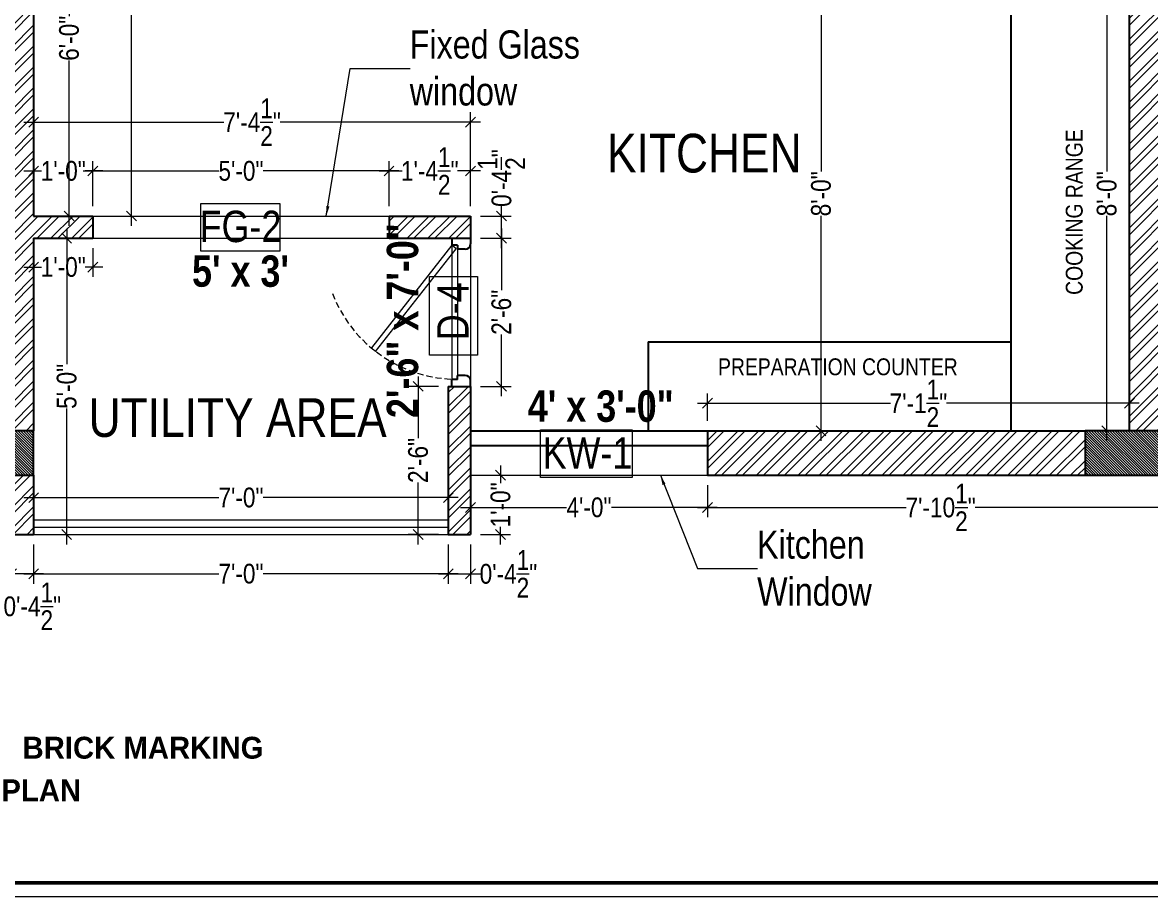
# Model space of a CAD drawing. Header units: millimetres. Extents: x 3067 to 3748, y 1385 to 1863.
# Drawn here: x 3402.3 to 3630.8, y 1384.7 to 1561.7 of the extents above; entities that cross this region are included whole.
import ezdxf

# ---------------------------------------------------------------- set-up
doc = ezdxf.new("R2010")
doc.units = ezdxf.units.MM
doc.linetypes.add('DASHED2', pattern=[0.375, 0.25, -0.125])
for name, color, linetype, lineweight in [('COLUMNS', 3, 'Continuous', 25), ('dimensions', 251, 'Continuous', 13), ('HATCH', 8, 'Continuous', 5), ('TEXT', 38, 'Continuous', 15), ('Title Sheet', 7, 'Continuous', 9), ('WALLS', 7, 'Continuous', 25), ('WIN', 124, 'Continuous', 9)]:
    doc.layers.add(name, color=color, linetype=linetype, lineweight=lineweight)
doc.layers.add('doors', color=251, linetype='Continuous')
doc.layers.add('FURNITURE', color=124, linetype='Continuous')
doc.styles.add('style1', font='bgothm.ttf')
doc.styles.add('Swiss-LT', font='swissc.ttf')
doc.dimstyles.new('INNER', dxfattribs={"dimtxt": 4, "dimasz": 2, "dimexe": 2, "dimexo": 2, "dimgap": 0, "dimtad": 0, "dimzin": 1, "dimdsep": 46, "dimlunit": 4, "dimtxsty": 'Swiss-LT', "dimblk": 'OBLIQUE', "dimcen": 0.125, "dimdle": 2, "dimclrd": 256, "dimclre": 256, "dimclrt": 7, "dimadec": 0, "dimazin": 0, "dimtfac": 1, "dimtofl": 0, "dimtmove": 0, "dimatfit": 3, "dimfxl": 12, "dimfxlon": 1, "dimtolj": 1, "dimtzin": 0, "dimlwd": -1, "dimlwe": -1, "dimarcsym": 0})

# ---------------------------------------------------------------- blocks, each defined once
blk = doc.blocks.new('_Oblique')
at = {"color": 0, "linetype": 'ByBlock', "lineweight": -2}
blk.add_line((-0.5, -0.5), (0.5, 0.5), dxfattribs=at)
blk = doc.blocks.new('*D189')
at = {"layer": 'Defpoints', "color": 0, "ltscale": 20, "transparency": 16777216}
for p in [(3404.57, 1594.52), (3404.57, 1522.52), (3411.75, 1522.52)]:
    blk.add_point(p, dxfattribs=at)
at = {"layer": 'dimensions', "ltscale": 20, "transparency": 16777216}
for p, q in [((3411.75, 1596.52), (3411.75, 1563.02)), ((3406.57, 1594.52), (3413.75, 1594.52)), ((3411.75, 1520.52), (3411.75, 1554.03)), ((3406.57, 1522.52), (3413.75, 1522.52))]:
    blk.add_line(p, q, dxfattribs=at)
at = {"layer": 'dimensions', "ltscale": 20, "transparency": 16777216, "xscale": 2, "yscale": 2, "zscale": 2}
for p, rotation in [((3411.75, 1594.52), 90), ((3411.75, 1522.52), 270)]:
    blk.add_blockref('_Oblique', p, dxfattribs=dict(at, rotation=rotation))
at = {"layer": 'dimensions', "color": 7, "ltscale": 20, "transparency": 16777216, "insert": (3411.75, 1558.52), "char_height": 4, "attachment_point": 5, "rotation": 90, "style": 'Swiss-LT'}
blk.add_mtext('\\A1;6\'-0"', dxfattribs=at)
blk = doc.blocks.new('*D191')
at = {"layer": 'Defpoints', "color": 0, "ltscale": 20, "transparency": 16777216}
for p in [(3404.57, 1531.65), (3404.57, 1522.52), (3416.57, 1522.52)]:
    blk.add_point(p, dxfattribs=at)
at = {"layer": 'dimensions', "ltscale": 20, "transparency": 16777216}
for p, q in [((3404.57, 1524.52), (3404.57, 1533.65)), ((3416.57, 1524.52), (3416.57, 1533.65)), ((3402.57, 1531.65), (3406.15, 1531.65)), ((3418.57, 1531.65), (3414.99, 1531.65))]:
    blk.add_line(p, q, dxfattribs=at)
at = {"layer": 'dimensions', "ltscale": 20, "transparency": 16777216, "xscale": 2, "yscale": 2, "zscale": 2, "rotation": 180}
blk.add_blockref('_Oblique', (3404.57, 1531.65), dxfattribs=at)
at = {"layer": 'dimensions', "ltscale": 20, "transparency": 16777216, "xscale": 2, "yscale": 2, "zscale": 2}
blk.add_blockref('_Oblique', (3416.57, 1531.65), dxfattribs=at)
at = {"layer": 'dimensions', "color": 7, "ltscale": 20, "transparency": 16777216, "insert": (3410.57, 1531.65), "char_height": 4, "attachment_point": 5, "style": 'Swiss-LT'}
blk.add_mtext('\\A1;1\'-0"', dxfattribs=at)
blk = doc.blocks.new('*D192')
at = {"layer": 'Defpoints', "color": 0, "ltscale": 20, "transparency": 16777216}
for p in [(3476.57, 1531.65), (3416.57, 1522.52), (3476.57, 1522.52)]:
    blk.add_point(p, dxfattribs=at)
at = {"layer": 'dimensions', "ltscale": 20, "transparency": 16777216}
for p, q in [((3416.57, 1524.52), (3416.57, 1533.65)), ((3476.57, 1524.52), (3476.57, 1533.65)), ((3414.57, 1531.65), (3442.07, 1531.65)), ((3478.57, 1531.65), (3451.08, 1531.65))]:
    blk.add_line(p, q, dxfattribs=at)
at = {"layer": 'dimensions', "ltscale": 20, "transparency": 16777216, "xscale": 2, "yscale": 2, "zscale": 2, "rotation": 180}
blk.add_blockref('_Oblique', (3416.57, 1531.65), dxfattribs=at)
at = {"layer": 'dimensions', "ltscale": 20, "transparency": 16777216, "xscale": 2, "yscale": 2, "zscale": 2}
blk.add_blockref('_Oblique', (3476.57, 1531.65), dxfattribs=at)
at = {"layer": 'dimensions', "color": 7, "ltscale": 20, "transparency": 16777216, "insert": (3446.57, 1531.65), "char_height": 4, "attachment_point": 5, "style": 'Swiss-LT'}
blk.add_mtext('\\A1;5\'-0"', dxfattribs=at)
blk = doc.blocks.new('*D193')
at = {"layer": 'Defpoints', "color": 0, "ltscale": 20, "transparency": 16777216}
for p in [(3493.07, 1531.65), (3476.57, 1522.52), (3493.07, 1522.52)]:
    blk.add_point(p, dxfattribs=at)
at = {"layer": 'dimensions', "ltscale": 20, "transparency": 16777216}
for p, q in [((3476.57, 1524.52), (3476.57, 1533.65)), ((3493.07, 1524.52), (3493.07, 1533.65)), ((3474.57, 1531.65), (3479.21, 1531.65)), ((3495.07, 1531.65), (3490.43, 1531.65))]:
    blk.add_line(p, q, dxfattribs=at)
at = {"layer": 'dimensions', "ltscale": 20, "transparency": 16777216, "xscale": 2, "yscale": 2, "zscale": 2, "rotation": 180}
blk.add_blockref('_Oblique', (3476.57, 1531.65), dxfattribs=at)
at = {"layer": 'dimensions', "ltscale": 20, "transparency": 16777216, "xscale": 2, "yscale": 2, "zscale": 2}
blk.add_blockref('_Oblique', (3493.07, 1531.65), dxfattribs=at)
at = {"layer": 'dimensions', "color": 7, "ltscale": 20, "transparency": 16777216, "insert": (3484.82, 1531.65), "char_height": 4, "attachment_point": 5, "style": 'Swiss-LT'}
blk.add_mtext('\\A1;1\'-4{\\H1x;\\S1/2;}"', dxfattribs=at)
blk = doc.blocks.new('*D194')
at = {"layer": 'Defpoints', "color": 0, "ltscale": 20, "transparency": 16777216}
for p in [(3404.57, 1518.02), (3416.57, 1518.02), (3404.57, 1512.18)]:
    blk.add_point(p, dxfattribs=at)
at = {"layer": 'dimensions', "ltscale": 20, "transparency": 16777216}
for p, q in [((3404.57, 1516.02), (3404.57, 1510.18)), ((3416.57, 1516.02), (3416.57, 1510.18)), ((3402.57, 1512.18), (3406.15, 1512.18)), ((3418.57, 1512.18), (3414.99, 1512.18))]:
    blk.add_line(p, q, dxfattribs=at)
at = {"layer": 'dimensions', "ltscale": 20, "transparency": 16777216, "xscale": 2, "yscale": 2, "zscale": 2, "rotation": 180}
blk.add_blockref('_Oblique', (3404.57, 1512.18), dxfattribs=at)
at = {"layer": 'dimensions', "ltscale": 20, "transparency": 16777216, "xscale": 2, "yscale": 2, "zscale": 2}
blk.add_blockref('_Oblique', (3416.57, 1512.18), dxfattribs=at)
at = {"layer": 'dimensions', "color": 7, "ltscale": 20, "transparency": 16777216, "insert": (3410.57, 1512.18), "char_height": 4, "attachment_point": 5, "style": 'Swiss-LT'}
blk.add_mtext('\\A1;1\'-0"', dxfattribs=at)
blk = doc.blocks.new('*D195')
at = {"layer": 'Defpoints', "color": 0, "ltscale": 20, "transparency": 16777216}
for p in [(3406.53, 1518.02), (3404.57, 1458.02), (3411.27, 1458.02)]:
    blk.add_point(p, dxfattribs=at)
at = {"layer": 'dimensions', "ltscale": 20, "transparency": 16777216}
for p, q in [((3411.27, 1520.02), (3411.27, 1492.53)), ((3408.53, 1518.02), (3413.27, 1518.02)), ((3411.27, 1456.02), (3411.27, 1483.52)), ((3406.57, 1458.02), (3413.27, 1458.02))]:
    blk.add_line(p, q, dxfattribs=at)
at = {"layer": 'dimensions', "ltscale": 20, "transparency": 16777216, "xscale": 2, "yscale": 2, "zscale": 2}
for p, rotation in [((3411.27, 1518.02), 90), ((3411.27, 1458.02), 270)]:
    blk.add_blockref('_Oblique', p, dxfattribs=dict(at, rotation=rotation))
at = {"layer": 'dimensions', "color": 7, "ltscale": 20, "transparency": 16777216, "insert": (3411.27, 1488.02), "char_height": 4, "attachment_point": 5, "rotation": 90, "style": 'Swiss-LT'}
blk.add_mtext('\\A1;5\'-0"', dxfattribs=at)
blk = doc.blocks.new('*D196')
at = {"layer": 'Defpoints', "color": 0, "ltscale": 20, "transparency": 16777216}
for p in [(3482.46, 1488.02), (3488.57, 1488.02), (3488.57, 1458.02)]:
    blk.add_point(p, dxfattribs=at)
at = {"layer": 'dimensions', "ltscale": 20, "transparency": 16777216}
for p, q in [((3482.46, 1490.02), (3482.46, 1477.52)), ((3486.57, 1488.02), (3480.46, 1488.02)), ((3482.46, 1456.02), (3482.46, 1468.53)), ((3486.57, 1458.02), (3480.46, 1458.02))]:
    blk.add_line(p, q, dxfattribs=at)
at = {"layer": 'dimensions', "ltscale": 20, "transparency": 16777216, "xscale": 2, "yscale": 2, "zscale": 2}
for p, rotation in [((3482.46, 1488.02), 90), ((3482.46, 1458.02), 270)]:
    blk.add_blockref('_Oblique', p, dxfattribs=dict(at, rotation=rotation))
at = {"layer": 'dimensions', "color": 7, "ltscale": 20, "transparency": 16777216, "insert": (3482.46, 1473.02), "char_height": 4, "attachment_point": 5, "rotation": 90, "style": 'Swiss-LT'}
blk.add_mtext('\\A1;2\'-6"', dxfattribs=at)
blk = doc.blocks.new('*D197')
at = {"layer": 'Defpoints', "color": 0, "ltscale": 20, "transparency": 16777216}
for p in [(3493.07, 1470.02), (3493.07, 1458.02), (3499.16, 1458.02)]:
    blk.add_point(p, dxfattribs=at)
at = {"layer": 'dimensions', "ltscale": 20, "transparency": 16777216}
for p, q in [((3499.16, 1472.02), (3499.16, 1468.44)), ((3495.07, 1470.02), (3501.16, 1470.02)), ((3495.07, 1458.02), (3501.16, 1458.02)), ((3499.16, 1456.02), (3499.16, 1459.6))]:
    blk.add_line(p, q, dxfattribs=at)
at = {"layer": 'dimensions', "ltscale": 20, "transparency": 16777216, "xscale": 2, "yscale": 2, "zscale": 2}
for p, rotation in [((3499.16, 1470.02), 90), ((3499.16, 1458.02), 270)]:
    blk.add_blockref('_Oblique', p, dxfattribs=dict(at, rotation=rotation))
at = {"layer": 'dimensions', "color": 7, "ltscale": 20, "transparency": 16777216, "insert": (3499.16, 1464.02), "char_height": 4, "attachment_point": 5, "rotation": 90, "style": 'Swiss-LT'}
blk.add_mtext('\\A1;1\'-0"', dxfattribs=at)
blk = doc.blocks.new('*D198')
at = {"layer": 'Defpoints', "color": 0, "ltscale": 20, "transparency": 16777216}
for p in [(3493.07, 1518.02), (3499.34, 1518.02), (3493.07, 1488.02)]:
    blk.add_point(p, dxfattribs=at)
at = {"layer": 'dimensions', "ltscale": 20, "transparency": 16777216}
for p, q in [((3499.34, 1520.02), (3499.34, 1507.52)), ((3495.07, 1518.02), (3501.34, 1518.02)), ((3499.34, 1486.02), (3499.34, 1498.53)), ((3495.07, 1488.02), (3501.34, 1488.02))]:
    blk.add_line(p, q, dxfattribs=at)
at = {"layer": 'dimensions', "ltscale": 20, "transparency": 16777216, "xscale": 2, "yscale": 2, "zscale": 2}
for p, rotation in [((3499.34, 1518.02), 90), ((3499.34, 1488.02), 270)]:
    blk.add_blockref('_Oblique', p, dxfattribs=dict(at, rotation=rotation))
at = {"layer": 'dimensions', "color": 7, "ltscale": 20, "transparency": 16777216, "insert": (3499.34, 1503.02), "char_height": 4, "attachment_point": 5, "rotation": 90, "style": 'Swiss-LT'}
blk.add_mtext('\\A1;2\'-6"', dxfattribs=at)
blk = doc.blocks.new('*D199')
at = {"layer": 'Defpoints', "color": 0, "ltscale": 20, "transparency": 16777216}
for p in [(3493.07, 1522.52), (3499.34, 1522.52), (3493.07, 1518.02)]:
    blk.add_point(p, dxfattribs=at)
at = {"layer": 'dimensions', "ltscale": 20, "transparency": 16777216}
for p, q in [((3499.34, 1522.52), (3499.34, 1524.52)), ((3495.07, 1522.52), (3501.34, 1522.52)), ((3499.34, 1516.02), (3499.34, 1522.52)), ((3495.07, 1518.02), (3501.34, 1518.02))]:
    blk.add_line(p, q, dxfattribs=at)
at = {"layer": 'dimensions', "ltscale": 20, "transparency": 16777216, "xscale": 2, "yscale": 2, "zscale": 2}
for p, rotation in [((3499.34, 1522.52), 90), ((3499.34, 1518.02), 270)]:
    blk.add_blockref('_Oblique', p, dxfattribs=dict(at, rotation=rotation))
at = {"layer": 'dimensions', "color": 7, "ltscale": 20, "transparency": 16777216, "insert": (3499.34, 1530.21), "char_height": 4, "attachment_point": 5, "rotation": 90, "style": 'Swiss-LT'}
blk.add_mtext('\\A1;0\'-4{\\H1x;\\S1/2;}"', dxfattribs=at)
blk = doc.blocks.new('*D200')
at = {"layer": 'Defpoints', "color": 0, "ltscale": 20, "transparency": 16777216}
for p in [(3488.57, 1465.49), (3404.57, 1458.02), (3488.57, 1458.02)]:
    blk.add_point(p, dxfattribs=at)
at = {"layer": 'dimensions', "ltscale": 20, "transparency": 16777216}
for p, q in [((3404.57, 1460.02), (3404.57, 1467.49)), ((3488.57, 1460.02), (3488.57, 1467.49)), ((3402.57, 1465.49), (3442.07, 1465.49)), ((3490.57, 1465.49), (3451.07, 1465.49))]:
    blk.add_line(p, q, dxfattribs=at)
at = {"layer": 'dimensions', "ltscale": 20, "transparency": 16777216, "xscale": 2, "yscale": 2, "zscale": 2, "rotation": 180}
blk.add_blockref('_Oblique', (3404.57, 1465.49), dxfattribs=at)
at = {"layer": 'dimensions', "ltscale": 20, "transparency": 16777216, "xscale": 2, "yscale": 2, "zscale": 2}
blk.add_blockref('_Oblique', (3488.57, 1465.49), dxfattribs=at)
at = {"layer": 'dimensions', "color": 7, "ltscale": 20, "transparency": 16777216, "insert": (3446.57, 1465.49), "char_height": 4, "attachment_point": 5, "style": 'Swiss-LT'}
blk.add_mtext('\\A1;7\'-0"', dxfattribs=at)
blk = doc.blocks.new('*D201')
at = {"layer": 'Defpoints', "color": 0, "ltscale": 20, "transparency": 16777216}
for p in [(3541.07, 1470.02), (3635.57, 1470.02), (3541.07, 1463.5)]:
    blk.add_point(p, dxfattribs=at)
at = {"layer": 'dimensions', "ltscale": 20, "transparency": 16777216}
for p, q in [((3541.07, 1468.02), (3541.07, 1461.5)), ((3635.57, 1468.02), (3635.57, 1461.5)), ((3539.07, 1463.5), (3581.31, 1463.5)), ((3637.57, 1463.5), (3595.34, 1463.5))]:
    blk.add_line(p, q, dxfattribs=at)
at = {"layer": 'dimensions', "ltscale": 20, "transparency": 16777216, "xscale": 2, "yscale": 2, "zscale": 2, "rotation": 180}
blk.add_blockref('_Oblique', (3541.07, 1463.5), dxfattribs=at)
at = {"layer": 'dimensions', "ltscale": 20, "transparency": 16777216, "xscale": 2, "yscale": 2, "zscale": 2}
blk.add_blockref('_Oblique', (3635.57, 1463.5), dxfattribs=at)
at = {"layer": 'dimensions', "color": 7, "ltscale": 20, "transparency": 16777216, "insert": (3588.32, 1463.5), "char_height": 4, "attachment_point": 5, "style": 'Swiss-LT'}
blk.add_mtext('\\A1;7\'-10{\\H1x;\\S1/2;}"', dxfattribs=at)
blk = doc.blocks.new('*D202')
at = {"layer": 'Defpoints', "color": 0, "ltscale": 20, "transparency": 16777216}
for p in [(3493.07, 1470.02), (3541.07, 1470.02), (3493.07, 1463.5)]:
    blk.add_point(p, dxfattribs=at)
at = {"layer": 'dimensions', "ltscale": 20, "transparency": 16777216}
for p, q in [((3493.07, 1468.02), (3493.07, 1461.5)), ((3541.07, 1468.02), (3541.07, 1461.5)), ((3491.07, 1463.5), (3512.54, 1463.5)), ((3543.07, 1463.5), (3521.61, 1463.5))]:
    blk.add_line(p, q, dxfattribs=at)
at = {"layer": 'dimensions', "ltscale": 20, "transparency": 16777216, "xscale": 2, "yscale": 2, "zscale": 2, "rotation": 180}
blk.add_blockref('_Oblique', (3493.07, 1463.5), dxfattribs=at)
at = {"layer": 'dimensions', "ltscale": 20, "transparency": 16777216, "xscale": 2, "yscale": 2, "zscale": 2}
blk.add_blockref('_Oblique', (3541.07, 1463.5), dxfattribs=at)
at = {"layer": 'dimensions', "color": 7, "ltscale": 20, "transparency": 16777216, "insert": (3517.07, 1463.5), "char_height": 4, "attachment_point": 5, "style": 'Swiss-LT'}
blk.add_mtext('\\A1;4\'-0"', dxfattribs=at)
blk = doc.blocks.new('*D203')
at = {"layer": 'Defpoints', "color": 0, "ltscale": 20, "transparency": 16777216}
for p in [(3488.57, 1458.02), (3493.07, 1458.02), (3493.07, 1450.06)]:
    blk.add_point(p, dxfattribs=at)
at = {"layer": 'dimensions', "ltscale": 20, "transparency": 16777216}
for p, q in [((3488.57, 1456.02), (3488.57, 1448.06)), ((3493.07, 1456.02), (3493.07, 1448.06)), ((3486.57, 1450.06), (3493.07, 1450.06)), ((3493.07, 1450.06), (3495.07, 1450.06))]:
    blk.add_line(p, q, dxfattribs=at)
at = {"layer": 'dimensions', "ltscale": 20, "transparency": 16777216, "xscale": 2, "yscale": 2, "zscale": 2, "rotation": 180}
blk.add_blockref('_Oblique', (3488.57, 1450.06), dxfattribs=at)
at = {"layer": 'dimensions', "ltscale": 20, "transparency": 16777216, "xscale": 2, "yscale": 2, "zscale": 2}
blk.add_blockref('_Oblique', (3493.07, 1450.06), dxfattribs=at)
at = {"layer": 'dimensions', "color": 7, "ltscale": 20, "transparency": 16777216, "insert": (3500.76, 1450.06), "char_height": 4, "attachment_point": 5, "style": 'Swiss-LT'}
blk.add_mtext('\\A1;0\'-4{\\H1x;\\S1/2;}"', dxfattribs=at)
blk = doc.blocks.new('*D204')
at = {"layer": 'Defpoints', "color": 0, "ltscale": 20, "transparency": 16777216}
for p in [(3404.57, 1458.02), (3488.57, 1458.02), (3404.57, 1450.06)]:
    blk.add_point(p, dxfattribs=at)
at = {"layer": 'dimensions', "ltscale": 20, "transparency": 16777216}
for p, q in [((3404.57, 1456.02), (3404.57, 1448.06)), ((3488.57, 1456.02), (3488.57, 1448.06)), ((3402.57, 1450.06), (3442.07, 1450.06)), ((3490.57, 1450.06), (3451.07, 1450.06))]:
    blk.add_line(p, q, dxfattribs=at)
at = {"layer": 'dimensions', "ltscale": 20, "transparency": 16777216, "xscale": 2, "yscale": 2, "zscale": 2, "rotation": 180}
blk.add_blockref('_Oblique', (3404.57, 1450.06), dxfattribs=at)
at = {"layer": 'dimensions', "ltscale": 20, "transparency": 16777216, "xscale": 2, "yscale": 2, "zscale": 2}
blk.add_blockref('_Oblique', (3488.57, 1450.06), dxfattribs=at)
at = {"layer": 'dimensions', "color": 7, "ltscale": 20, "transparency": 16777216, "insert": (3446.57, 1450.06), "char_height": 4, "attachment_point": 5, "style": 'Swiss-LT'}
blk.add_mtext('\\A1;7\'-0"', dxfattribs=at)
blk = doc.blocks.new('*D205')
at = {"layer": 'Defpoints', "color": 0, "ltscale": 20, "transparency": 16777216}
for p in [(3400.07, 1458.02), (3404.57, 1458.02), (3400.07, 1450.06)]:
    blk.add_point(p, dxfattribs=at)
at = {"layer": 'dimensions', "ltscale": 20, "transparency": 16777216}
for p, q in [((3400.07, 1456.02), (3400.07, 1448.06)), ((3404.57, 1456.02), (3404.57, 1448.06)), ((3406.57, 1450.06), (3398.07, 1450.06))]:
    blk.add_line(p, q, dxfattribs=at)
at = {"layer": 'dimensions', "ltscale": 20, "transparency": 16777216, "xscale": 2, "yscale": 2, "zscale": 2, "rotation": 180}
blk.add_blockref('_Oblique', (3400.07, 1450.06), dxfattribs=at)
at = {"layer": 'dimensions', "ltscale": 20, "transparency": 16777216, "xscale": 2, "yscale": 2, "zscale": 2}
blk.add_blockref('_Oblique', (3404.57, 1450.06), dxfattribs=at)
at = {"layer": 'dimensions', "color": 7, "ltscale": 20, "transparency": 16777216, "insert": (3404.3, 1443.47), "char_height": 4, "attachment_point": 5, "style": 'Swiss-LT'}
blk.add_mtext('\\A1;0\'-4{\\H1x;\\S1/2;}"', dxfattribs=at)
blk = doc.blocks.new('*D256')
at = {"layer": 'Defpoints', "color": 0, "ltscale": 20, "transparency": 16777216}
for p in [(3409.07, 1779.02), (3424.41, 1779.02), (3414.91, 1522.52)]:
    blk.add_point(p, dxfattribs=at)
at = {"layer": 'dimensions', "ltscale": 20, "transparency": 16777216}
for p, q in [((3424.41, 1781.02), (3424.41, 1657.78)), ((3412.41, 1779.02), (3426.41, 1779.02)), ((3424.41, 1520.52), (3424.41, 1643.77)), ((3416.91, 1522.52), (3426.41, 1522.52))]:
    blk.add_line(p, q, dxfattribs=at)
at = {"layer": 'dimensions', "ltscale": 20, "transparency": 16777216, "xscale": 2, "yscale": 2, "zscale": 2}
for p, rotation in [((3424.41, 1779.02), 90), ((3424.41, 1522.52), 270)]:
    blk.add_blockref('_Oblique', p, dxfattribs=dict(at, rotation=rotation))
at = {"layer": 'dimensions', "color": 7, "ltscale": 20, "transparency": 16777216, "insert": (3424.41, 1650.77), "char_height": 4, "attachment_point": 5, "rotation": 90, "style": 'Swiss-LT'}
blk.add_mtext('\\A1;21\'-4{\\H1x;\\S1/2;}"', dxfattribs=at)
blk = doc.blocks.new('*D260')
at = {"layer": 'Defpoints', "color": 0, "ltscale": 20, "transparency": 16777216}
for p in [(3404.57, 1541.53), (3404.57, 1522.52), (3493.07, 1522.52)]:
    blk.add_point(p, dxfattribs=at)
at = {"layer": 'dimensions', "ltscale": 20, "transparency": 16777216}
for p, q in [((3404.57, 1529.53), (3404.57, 1543.53)), ((3493.07, 1529.53), (3493.07, 1543.53)), ((3402.57, 1541.53), (3443.13, 1541.53)), ((3495.07, 1541.53), (3454.51, 1541.53))]:
    blk.add_line(p, q, dxfattribs=at)
at = {"layer": 'dimensions', "ltscale": 20, "transparency": 16777216, "xscale": 2, "yscale": 2, "zscale": 2, "rotation": 180}
blk.add_blockref('_Oblique', (3404.57, 1541.53), dxfattribs=at)
at = {"layer": 'dimensions', "ltscale": 20, "transparency": 16777216, "xscale": 2, "yscale": 2, "zscale": 2}
blk.add_blockref('_Oblique', (3493.07, 1541.53), dxfattribs=at)
at = {"layer": 'dimensions', "color": 7, "ltscale": 20, "transparency": 16777216, "insert": (3448.82, 1541.53), "char_height": 4, "attachment_point": 5, "style": 'Swiss-LT'}
blk.add_mtext('\\A1;7\'-4{\\H1x;\\S1/2;}"', dxfattribs=at)
blk = doc.blocks.new('*D261')
at = {"layer": 'Defpoints', "color": 0, "ltscale": 20, "transparency": 16777216}
for p in [(3621.97, 1575.02), (3626.57, 1575.02), (3626.57, 1479.02)]:
    blk.add_point(p, dxfattribs=at)
at = {"layer": 'dimensions', "ltscale": 20, "transparency": 16777216}
for p, q in [((3621.97, 1577.02), (3621.97, 1531.52)), ((3624.57, 1575.02), (3619.97, 1575.02)), ((3621.97, 1477.02), (3621.97, 1522.53)), ((3624.57, 1479.02), (3619.97, 1479.02))]:
    blk.add_line(p, q, dxfattribs=at)
at = {"layer": 'dimensions', "ltscale": 20, "transparency": 16777216, "xscale": 2, "yscale": 2, "zscale": 2}
for p, rotation in [((3621.97, 1575.02), 90), ((3621.97, 1479.02), 270)]:
    blk.add_blockref('_Oblique', p, dxfattribs=dict(at, rotation=rotation))
at = {"layer": 'dimensions', "color": 7, "ltscale": 20, "transparency": 16777216, "insert": (3621.97, 1527.02), "char_height": 4, "attachment_point": 5, "rotation": 90, "style": 'Swiss-LT'}
blk.add_mtext('\\A1;8\'-0"', dxfattribs=at)
blk = doc.blocks.new('*D263')
at = {"layer": 'Defpoints', "color": 0, "ltscale": 20, "transparency": 16777216}
for p in [(3541.07, 1484.6), (3541.07, 1479.02), (3626.57, 1479.02)]:
    blk.add_point(p, dxfattribs=at)
at = {"layer": 'dimensions', "ltscale": 20, "transparency": 16777216}
for p, q in [((3541.07, 1481.02), (3541.07, 1486.6)), ((3626.57, 1481.02), (3626.57, 1486.6)), ((3539.07, 1484.6), (3578.13, 1484.6)), ((3628.57, 1484.6), (3589.51, 1484.6))]:
    blk.add_line(p, q, dxfattribs=at)
at = {"layer": 'dimensions', "ltscale": 20, "transparency": 16777216, "xscale": 2, "yscale": 2, "zscale": 2, "rotation": 180}
blk.add_blockref('_Oblique', (3541.07, 1484.6), dxfattribs=at)
at = {"layer": 'dimensions', "ltscale": 20, "transparency": 16777216, "xscale": 2, "yscale": 2, "zscale": 2}
blk.add_blockref('_Oblique', (3626.57, 1484.6), dxfattribs=at)
at = {"layer": 'dimensions', "color": 7, "ltscale": 20, "transparency": 16777216, "insert": (3583.82, 1484.6), "char_height": 4, "attachment_point": 5, "style": 'Swiss-LT'}
blk.add_mtext('\\A1;7\'-1{\\H1x;\\S1/2;}"', dxfattribs=at)
blk = doc.blocks.new('*D270')
at = {"layer": 'Defpoints', "color": 0, "ltscale": 20, "transparency": 16777216}
for p in [(3569.57, 1575.02), (3564.09, 1479.02), (3573.6, 1479.02)]:
    blk.add_point(p, dxfattribs=at)
at = {"layer": 'dimensions', "ltscale": 20, "transparency": 16777216}
for p, q in [((3564.09, 1577.02), (3564.09, 1531.52)), ((3567.57, 1575.02), (3562.09, 1575.02)), ((3564.09, 1477.02), (3564.09, 1522.53)), ((3571.6, 1479.02), (3562.09, 1479.02))]:
    blk.add_line(p, q, dxfattribs=at)
at = {"layer": 'dimensions', "ltscale": 20, "transparency": 16777216, "xscale": 2, "yscale": 2, "zscale": 2}
for p, rotation in [((3564.09, 1575.02), 90), ((3564.09, 1479.02), 270)]:
    blk.add_blockref('_Oblique', p, dxfattribs=dict(at, rotation=rotation))
at = {"layer": 'dimensions', "color": 7, "ltscale": 20, "transparency": 16777216, "insert": (3564.09, 1527.02), "char_height": 4, "attachment_point": 5, "rotation": 90, "style": 'Swiss-LT'}
blk.add_mtext('\\A1;8\'-0"', dxfattribs=at)
blk = doc.blocks.new('A$C38E01DC9')
at = {"layer": 'COLUMNS', "lineweight": 13, "ltscale": 20}
h = blk.add_hatch(dxfattribs=at)
h.set_pattern_fill('ANSI31', color=251, scale=3, style=0)
h.set_pattern_definition([(45, (-325034.08293, 115213.30426), (-0.26516504294, 0.26516504294), [])])
h.paths.add_polyline_path([(0, -18), (9, -18), (9, 0), (0, 0)])
at = {"layer": 'COLUMNS', "ltscale": 20}
blk.add_lwpolyline([(0, -18), (9, -18), (9, 0), (0, 0)], close=True, dxfattribs=at)
blk = doc.blocks.new('A$C742147AD')
at = {"layer": 'doors', "color": 134, "lineweight": -3}
for p, q in [((-30, 3.75), (-28.58, 3.75)), ((-28.58, 2.63), (-28.58, 3.75)), ((-28.58, 2.63), (-27.78, 2.63)), ((-27.78, 1.07), (-27.78, 2.63)), ((-2.22, 1.07), (-2.22, 2.63)), ((-1.42, 2.63), (-2.22, 2.63)), ((0, 3.75), (-1.42, 3.75)), ((-1.42, 2.63), (-1.42, 3.75)), ((-30, 0), (-28.84, 0)), ((0, 0), (-1.16, 0))]:
    blk.add_line(p, q, dxfattribs=at)
at = {"layer": 'doors', "lineweight": 0}
for p, q in [((-1.42, 3.75), (-28.58, 3.75)), ((-2.22, 2.63), (-27.78, 2.63)), ((0, 0), (-30, 0))]:
    blk.add_line(p, q, dxfattribs=at)
blk.add_lwpolyline([(-1.42, 3.75), (-22.22, 20.09), (-22.91, 19.22), (-2.12, 2.88)], close=True, dxfattribs=at)
at = {"layer": 'doors', "linetype": 'DASHED2', "lineweight": 0, "ltscale": 5}
blk.add_arc((-1.42, 2.63), 27.15, 111.1405, 180, dxfattribs=at)
at = {"layer": 'doors', "color": 134, "lineweight": -3}
for centre, major_axis, start_param, end_param in [((-28.84, 1.07), (-0.755, 0.755), 2.356195, 3.926991), ((-1.16, 1.07), (-0.755, -0.755), 5.497788, 7.068584)]:
    blk.add_ellipse(centre, major_axis=major_axis, ratio=1, start_param=start_param, end_param=end_param, dxfattribs=at)

msp = doc.modelspace()

# ---------------------------------------------------------------- hatches: boundary and pattern name
at = {"layer": 'HATCH', "ltscale": 20}
h = msp.add_hatch(dxfattribs=at)
h.set_pattern_fill('ANSI32', color=256, scale=8, style=0)
h.set_pattern_definition([(45, (3385.3115, 1783.7515), (-2.12132, 2.12132), []), (45, (3386.7257, 1783.7515), (-2.12132, 2.12132), [])])
h.paths.add_polyline_path([(3386.574, 1788.024), (3382.074, 1788.024), (3382.074, 1779.024), (3386.574, 1779.024)])
h.paths.add_polyline_path([(3386.574, 1635.024), (3382.174, 1635.024), (3382.174, 1630.524), (3386.574, 1630.524)])
h.paths.add_polyline_path([(3578.574, 1627.524), (3569.574, 1627.524), (3569.574, 1587.024), (3578.574, 1587.024)])
h.paths.add_polyline_path([(3404.574, 1470.024), (3400.074, 1470.024), (3400.074, 1458.024), (3404.574, 1458.024)])
h.paths.add_polyline_path([(3147.074, 1635.024), (3143.574, 1635.024), (3143.574, 1630.524), (3147.074, 1630.524)])
h.paths.add_polyline_path([(3413.574, 1788.024), (3404.574, 1788.024), (3404.574, 1779.024), (3413.574, 1779.024)])
h.paths.add_polyline_path([(3548.574, 1788.024), (3453.574, 1788.024), (3453.574, 1779.024), (3548.574, 1779.024)])
h.paths.add_polyline_path([(3617.574, 1788.024), (3608.574, 1788.024), (3608.574, 1779.024), (3617.574, 1779.024)])
h.paths.add_polyline_path([(3635.574, 1779.024), (3626.574, 1779.024), (3626.574, 1767.024), (3635.574, 1767.024)])
h.paths.add_polyline_path([(3635.574, 1719.024), (3626.574, 1719.024), (3626.574, 1698.024), (3596.574, 1698.024), (3596.574, 1693.524), (3626.574, 1693.524), (3626.574, 1648.524), (3635.574, 1648.524)])
h.paths.add_polyline_path([(3626.574, 1639.524), (3578.574, 1639.524), (3578.574, 1633.524), (3626.574, 1633.524)])
h.paths.add_polyline_path([(3626.574, 1581.024), (3578.574, 1581.024), (3578.574, 1575.024), (3626.574, 1575.024)])
h.paths.add_polyline_path([(3635.574, 1594.524), (3626.574, 1594.524), (3626.574, 1587.024), (3635.574, 1587.024)])
h.paths.add_polyline_path([(3635.574, 1575.024), (3626.574, 1575.024), (3628.98, 1575.024), (3631.074, 1575.024), (3633.361, 1575.024)])
h.paths.add_polyline_path([(3635.574, 1574.42), (3631.074, 1575.024), (3626.574, 1574.156), (3626.574, 1479.024), (3635.574, 1479.024)])
h.paths.add_polyline_path([(3617.574, 1479.024), (3541.074, 1479.024), (3541.074, 1470.024), (3617.574, 1470.024)])
h.paths.add_polyline_path([(3493.074, 1488.024), (3488.574, 1488.024), (3488.574, 1458.024), (3493.074, 1458.024)])
h.paths.add_polyline_path([(3493.074, 1522.524), (3476.574, 1522.524), (3476.574, 1518.024), (3493.074, 1518.024)])
h.paths.add_polyline_path([(3416.574, 1522.524), (3404.574, 1522.524), (3404.574, 1594.524), (3317.574, 1594.524), (3317.574, 1572.024), (3322.074, 1572.024), (3322.074, 1590.024), (3400.074, 1590.024), (3400.074, 1542.024), (3358.074, 1542.024), (3358.074, 1537.524), (3400.074, 1537.524), (3400.074, 1479.024), (3404.574, 1479.024), (3404.574, 1518.024), (3416.574, 1518.024)])
h.paths.add_polyline_path([(3322.074, 1537.524), (3328.074, 1537.524), (3328.074, 1542.024), (3317.574, 1542.024), (3317.574, 1470.024), (3328.074, 1470.024), (3328.074, 1479.024), (3322.074, 1479.024)])
h.paths.add_polyline_path([(3386.574, 1479.024), (3358.074, 1479.024), (3358.074, 1470.024), (3386.574, 1470.024)])
h.paths.add_polyline_path([(3257.574, 1479.024), (3152.574, 1479.024), (3152.574, 1470.024), (3257.574, 1470.024)])
h.paths.add_polyline_path([(3143.574, 1588.524), (3134.574, 1588.524), (3134.574, 1479.024), (3143.574, 1479.024)])
h.paths.add_polyline_path([(3143.574, 1630.524), (3134.574, 1630.524), (3134.574, 1624.524), (3143.574, 1624.524)])
h.paths.add_polyline_path([(3268.074, 1711.524), (3263.574, 1711.524), (3263.574, 1699.524), (3187.074, 1699.524), (3187.074, 1695.024), (3268.074, 1695.024)])
h.paths.add_polyline_path([(3404.574, 1779.024), (3400.074, 1779.024), (3400.074, 1639.524), (3404.574, 1639.524)])
h.paths.add_polyline_path([(3143.574, 1699.524), (3134.574, 1699.524), (3134.574, 1684.524), (3143.574, 1684.524)])
h.paths.add_polyline_path([(3346.074, 1630.524), (3346.074, 1635.024), (3268.074, 1635.024), (3268.074, 1665.024), (3263.574, 1665.024), (3263.574, 1635.024), (3191.574, 1635.024), (3191.574, 1665.024), (3187.074, 1665.024), (3187.074, 1630.524)])
h.paths.add_polyline_path([(3322.074, 1779.024), (3322.074, 1788.024), (3239.574, 1788.024), (3239.574, 1779.024), (3263.574, 1779.024), (3263.574, 1771.524), (3268.074, 1771.524), (3268.074, 1779.024)])
h.paths.add_polyline_path([(3545.574, 1639.524), (3545.574, 1635.024), (3569.574, 1635.024), (3569.574, 1639.524)])

# ---------------------------------------------------------------- linework, layer by layer
at = {"layer": 'FURNITURE'}
for p, q in [((3602.574, 1479.024), (3602.574, 1575.024)), ((3529.074, 1497.024), (3529.074, 1479.024)), ((3529.074, 1497.024), (3602.574, 1497.024))]:
    msp.add_line(p, q, dxfattribs=at)
at = {"layer": 'TEXT', "color": 1}
for points in [[(3438.454, 1525.072), (3454.419, 1525.072), (3454.419, 1515.38), (3438.454, 1515.38)], [(3484.797, 1494.36), (3484.797, 1510.301), (3494.489, 1510.301), (3494.489, 1494.36)], [(3507.266, 1479.25), (3525.82, 1479.25), (3525.82, 1469.558), (3507.266, 1469.558)]]:
    msp.add_lwpolyline(points, close=True, dxfattribs=at)
at = {"layer": 'Title Sheet', "color": 250}
msp.add_lwpolyline([(3076.972, 1384.717), (3748.442, 1384.717), (3748.442, 1863.39), (3076.972, 1863.39)], close=True, dxfattribs=at)
at = {"layer": 'Title Sheet', "color": 7, "const_width": 0.706}
msp.add_lwpolyline([(3079.714, 1387.459), (3745.701, 1387.459), (3745.701, 1860.648), (3079.714, 1860.648)], close=True, dxfattribs=at)
at = {"layer": 'WALLS', "ltscale": 20}
for p, q in [((3404.574, 1594.524), (3404.574, 1522.524)), ((3626.574, 1479.024), (3626.574, 1575.024)), ((3404.574, 1522.524), (3416.574, 1522.524)), ((3416.574, 1522.524), (3416.574, 1518.024)), ((3476.574, 1522.524), (3493.074, 1522.524)), ((3476.574, 1522.524), (3476.574, 1518.024)), ((3493.074, 1522.524), (3493.074, 1518.024)), ((3404.574, 1518.024), (3416.574, 1518.024)), ((3404.574, 1518.024), (3404.574, 1479.024)), ((3476.574, 1518.024), (3493.074, 1518.024)), ((3488.574, 1488.024), (3493.074, 1488.024)), ((3488.574, 1488.024), (3488.574, 1458.024)), ((3493.074, 1488.024), (3493.074, 1458.024)), ((3541.074, 1479.024), (3541.074, 1470.024)), ((3541.074, 1479.024), (3617.574, 1479.024)), ((3404.574, 1470.024), (3404.574, 1458.024)), ((3541.074, 1470.024), (3617.574, 1470.024)), ((3400.074, 1458.024), (3404.574, 1458.024)), ((3488.574, 1458.024), (3493.074, 1458.024))]:
    msp.add_line(p, q, dxfattribs=at)
at = {"layer": 'WALLS', "color": 34, "ltscale": 20}
for p, q in [((3493.074, 1479.024), (3541.074, 1479.024)), ((3493.074, 1476.024), (3541.074, 1476.024))]:
    msp.add_line(p, q, dxfattribs=at)
at = {"layer": 'WALLS', "color": 251, "lineweight": 18, "ltscale": 5}
for p, q in [((3493.074, 1470.024), (3541.074, 1470.024)), ((3404.574, 1458.024), (3488.574, 1458.024))]:
    msp.add_line(p, q, dxfattribs=at)
at = {"layer": 'WALLS', "color": 124, "lineweight": 18}
for p, q in [((3404.574, 1461.024), (3488.574, 1461.024)), ((3404.574, 1459.524), (3488.574, 1459.524))]:
    msp.add_line(p, q, dxfattribs=at)
at = {"layer": 'WIN'}
for p, q in [((3416.574, 1522.524), (3476.574, 1522.524)), ((3416.574, 1518.024), (3476.574, 1518.024))]:
    msp.add_line(p, q, dxfattribs=at)

# ---------------------------------------------------------------- block references
at = {"layer": 'COLUMNS', "ltscale": 20}
for p, rotation in [((3386.574, 1470.024), 89.99999999999999), ((3617.574, 1470.024), 90)]:
    msp.add_blockref('A$C38E01DC9', p, dxfattribs=dict(at, rotation=rotation))
at = {"layer": 'doors', "rotation": 90.00000000000001}
msp.add_blockref('A$C742147AD', (3493.074, 1518.024), dxfattribs=at)

# ---------------------------------------------------------------- texts
at = {"layer": 'TEXT', "color": 7, "style": 'Swiss-LT'}
for s, insert, char_height, attachment_point in [('\\A1;Fixed Glass\\Pwindow', (3480.762, 1552.472), 5.7024, 4), ('\\A1;{\\C256;KITCHEN}', (3540.434, 1535.202), 7.8408, 5), ('\\A1;{\\C256;PREPARATION COUNTER}', (3543.224, 1491.961), 3.42144, 4), ('\\A1;{\\C256;UTILITY AREA}', (3445.894, 1481.647), 7.8408, 5), ('\\A1;Kitchen\\PWindow', (3551.142, 1451.183), 5.7024, 4)]:
    msp.add_mtext(s, dxfattribs=dict(at, insert=insert, char_height=char_height, attachment_point=attachment_point))
at = {"layer": 'TEXT', "color": 7, "insert": (3615.406, 1506.55), "char_height": 3.42144, "attachment_point": 4, "rotation": 90, "style": 'Swiss-LT'}
msp.add_mtext('\\A1;{\\C256;COOKING RANGE}', dxfattribs=at)
at = {"layer": 'TEXT', "color": 1, "attachment_point": 5, "style": 'Swiss-LT'}
for s, insert, char_height in [('\\A1;FG-2', (3446.477, 1520.37), 6.351), ("\\A1;{\\fSwis721 Cn BT|b1|i0|c0|p34;5' x 3'}", (3446.477, 1511.324), 6.35105), ('\\A1;{\\fSwis721 Cn BT|b1|i0|c0|p34;4\' x 3\'-0"}', (3519.459, 1483.975), 6.35105), ('\\A1;KW-1', (3516.777, 1474.548), 6.351)]:
    msp.add_mtext(s, dxfattribs=dict(at, insert=insert, char_height=char_height))
at = {"layer": 'TEXT', "color": 1, "attachment_point": 5, "rotation": 90, "style": 'Swiss-LT'}
for s, insert, char_height in [('\\A1;{\\fSwis721 Cn BT|b1|i0|c0|p34;2\'-6" x 7\'-0"}', (3479.34, 1501.34), 6.35105), ('\\A1;D-4', (3489.499, 1503.223), 6.351)]:
    msp.add_mtext(s, dxfattribs=dict(at, insert=insert, char_height=char_height))
at = {"layer": 'Title Sheet', "char_height": 4.43908, "attachment_point": 5, "style": 'style1'}
for s, insert in [('{\\fCentury Gothic|b1|i0|c0|p34;FIRST FLOOR BRICK MARKING}', (3406.106, 1414.807)), ('{\\fCentury Gothic|b1|i0|c0|p34;PLAN}', (3406.106, 1406.204))]:
    msp.add_mtext(s, dxfattribs=dict(at, insert=insert))

# ---------------------------------------------------------------- dimensions: what is measured, and where the dimension line sits
at = {"layer": 'dimensions', "ltscale": 20}
for base, p1, p2, override, picture, middle in [((3424.409, 1779.024), (3414.907, 1522.524), (3409.074, 1779.024), {"dimpost": '\\X', "dimarcsym": 2}, '*D256', (3424.409, 1650.774)), ((3411.754, 1522.524), (3404.574, 1594.524), (3404.574, 1522.524), {"dimpost": '\\X', "dimarcsym": 2}, '*D189', (3411.754, 1558.524)), ((3564.088, 1479.024), (3569.574, 1575.024), (3573.603, 1479.024), {"dimpost": '\\X', "dimtmove": 1, "dimarcsym": 2}, '*D270', (3564.088, 1527.024)), ((3621.974, 1575.024), (3626.574, 1479.024), (3626.574, 1575.024), {"dimpost": '\\X', "dimarcsym": 2}, '*D261', (3621.974, 1527.024)), ((3499.337, 1522.524), (3493.074, 1518.024), (3493.074, 1522.524), {"dimpost": '\\X', "dimarcsym": 2}, '*D199', (3499.337, 1530.211)), ((3411.271, 1458.024), (3406.531, 1518.024), (3404.574, 1458.024), {"dimpost": '\\X', "dimarcsym": 2}, '*D195', (3411.271, 1488.024)), ((3499.337, 1518.024), (3493.074, 1488.024), (3493.074, 1518.024), {"dimpost": '\\X', "dimarcsym": 2}, '*D198', (3499.337, 1503.024)), ((3482.463, 1488.024), (3488.574, 1458.024), (3488.574, 1488.024), {"dimpost": '\\X', "dimarcsym": 2}, '*D196', (3482.463, 1473.024)), ((3499.159, 1458.024), (3493.074, 1470.024), (3493.074, 1458.024), {"dimpost": '\\X', "dimarcsym": 2}, '*D197', (3499.159, 1464.024))]:
    dim = msp.add_linear_dim(base=base, p1=p1, p2=p2, angle=90, dimstyle='INNER', override=override, dxfattribs=at)
    dim.commit()
    dim.dimension.update_dxf_attribs({"geometry": picture, "text_midpoint": middle})
for base, p1, p2, override, picture, middle in [((3404.574, 1541.528), (3493.074, 1522.524), (3404.574, 1522.524), {"dimpost": '\\X', "dimarcsym": 2}, '*D260', (3448.824, 1541.528)), ((3493.074, 1531.653), (3476.574, 1522.524), (3493.074, 1522.524), {"dimpost": '\\X', "dimarcsym": 2}, '*D193', (3484.824, 1531.653)), ((3404.574, 1531.653), (3416.574, 1522.524), (3404.574, 1522.524), {"dimpost": '\\X', "dimarcsym": 2}, '*D191', (3410.574, 1531.653)), ((3476.574, 1531.653), (3416.574, 1522.524), (3476.574, 1522.524), {"dimpost": '\\X', "dimarcsym": 2}, '*D192', (3446.574, 1531.653)), ((3404.574, 1512.18), (3416.574, 1518.024), (3404.574, 1518.024), {"dimpost": '\\X', "dimarcsym": 2}, '*D194', (3410.574, 1512.18)), ((3541.074, 1484.599), (3626.574, 1479.024), (3541.074, 1479.024), {"dimpost": '\\X', "dimarcsym": 2}, '*D263', (3583.824, 1484.599)), ((3493.074, 1463.497), (3541.074, 1470.024), (3493.074, 1470.024), {"dimpost": '\\X', "dimtmove": 1, "dimarcsym": 2}, '*D202', (3517.074, 1463.497)), ((3541.074, 1463.497), (3635.574, 1470.024), (3541.074, 1470.024), {"dimpost": '\\X', "dimarcsym": 2}, '*D201', (3588.324, 1463.497)), ((3488.574, 1465.494), (3404.574, 1458.024), (3488.574, 1458.024), {"dimpost": '\\X', "dimarcsym": 2}, '*D200', (3446.574, 1465.494)), ((3404.574, 1450.058), (3488.574, 1458.024), (3404.574, 1458.024), {"dimpost": '\\X', "dimtmove": 1, "dimarcsym": 2}, '*D204', (3446.574, 1450.058)), ((3493.074, 1450.058), (3488.574, 1458.024), (3493.074, 1458.024), {"dimpost": '\\X', "dimarcsym": 2}, '*D203', (3500.761, 1450.058))]:
    dim = msp.add_linear_dim(base=base, p1=p1, p2=p2, dimstyle='INNER', override=override, dxfattribs=at)
    dim.commit()
    dim.dimension.update_dxf_attribs({"geometry": picture, "text_midpoint": middle})
dim = msp.add_linear_dim(base=(3400.074, 1450.058), p1=(3404.574, 1458.024), p2=(3400.074, 1458.024), dimstyle='INNER', override={"dimpost": '\\X', "dimtmove": 1, "dimarcsym": 2}, dxfattribs=at)
dim.commit()
dim.dimension.update_dxf_attribs({"geometry": '*D205', "text_midpoint": (3404.301, 1443.467), "dimtype": 160})

# ---------------------------------------------------------------- leaders
for points in [[(3463.856, 1522.524), (3468.68, 1552.4), (3480.834, 1552.4)], [(3531.542, 1470.024), (3539.06, 1451.111), (3551.214, 1451.111)]]:
    msp.add_leader(points, dimstyle='INNER', override={"dimgap": 0, "dimtad": 0, "dimarcsym": 2}, dxfattribs=at)

doc.saveas('drawing.dxf')
